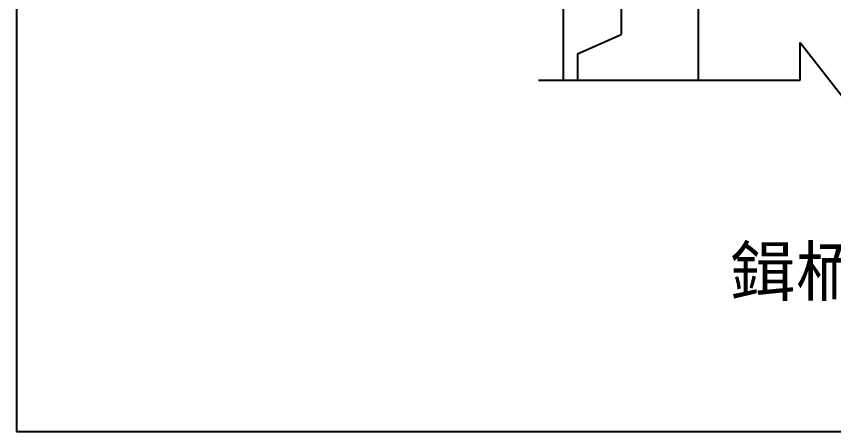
# Model space of a CAD drawing. Header units: metres. Extents: x -538 to 2883, y 358 to 2777.
# Drawn here: x -538 to 307, y 358 to 787 of the extents above; entities that cross this region are included whole.
import ezdxf

# ---------------------------------------------------------------- set-up
doc = ezdxf.new("R2010")
doc.units = ezdxf.units.M
doc.layers.add('鍥惧眰2', color=3, linetype='Continuous')

msp = doc.modelspace()

# ---------------------------------------------------------------- linework, layer by layer
for p, q in [((166.74, 721.26), (166.74, 2535.77)), ((271.89, 721.26), (271.89, 760.47)), ((271.89, 760.47), (323.63, 694.17)), ((1.53, 721.26), (271.89, 721.26)), ((166.74, 721.26), (271.89, 721.26))]:
    msp.add_line(p, q)
msp.add_lwpolyline([(-538.47, 357.97), (2882.97, 357.97), (2882.97, 2777.17), (-538.47, 2777.17)], close=True)
at = {"layer": '鍥惧眰2'}
for p, q in [((26.74, 868.51), (26.74, 721.26)), ((86.74, 868.51), (86.74, 768.51)), ((41.74, 748.51), (86.74, 768.51)), ((41.74, 748.51), (41.74, 721.26))]:
    msp.add_line(p, q, dxfattribs=at)

# ---------------------------------------------------------------- texts
at = {"insert": (199.19, 548.7), "char_height": 50, "attachment_point": 1}
msp.add_mtext('{\\fFangSong_GB2312|b0|i0|c134|p49;鍓栭潰鍥緘', dxfattribs=at)

doc.saveas('drawing.dxf')
